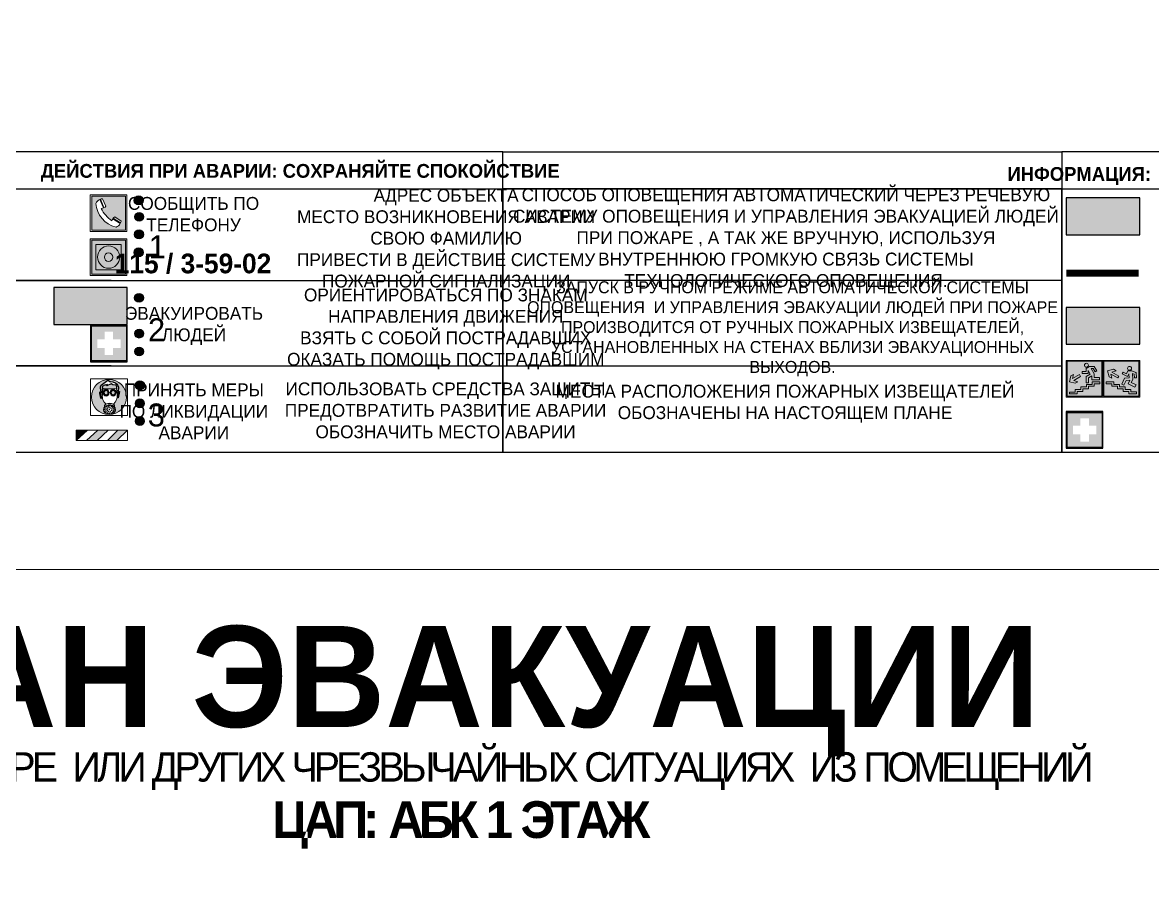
# Model space of a CAD drawing. Header units: millimetres. Extents: x 13114 to 67229, y 22859 to 38520.
# Drawn here: x 31862 to 32108, y 35090 to 35277.1 of the extents above; entities that cross this region are included whole.
import ezdxf

# ---------------------------------------------------------------- set-up
doc = ezdxf.new("R2010")
doc.units = ezdxf.units.MM
doc.layers.add('План_Штампы', color=7, linetype='Continuous')
doc.styles.add('обычный', font='arial.ttf')

# ---------------------------------------------------------------- blocks, each defined once
blk = doc.blocks.new('A$C38D26F80')
h = blk.add_hatch(color=5)
h.dxf.hatch_style = 1
h.paths.add_polyline_path([(-8.77, -4.48, 1), (-0.19, -4.48, 1)])
h.paths.add_polyline_path([(-6.75, -3.58), (-6.75, -3.31), (-6.62, -3.22), (-6.5, -3.22), (-6.42, -3.3), (-6.39, -3.28), (-6.59, -2.23), (-6.59, -2.01), (-6.38, -1.58), (-4.76, -0.4), (-4.13, -0.79, -0.362848), (-2.1, -2.1, -0.201049), (-2.17, -2.48, 0.085434), (-2.26, -3.13), (-1.9, -3.16), (-2.25, -4.7), (-2.4, -4.59), (-2.43, -4.34), (-2.36, -4.34), (-2.14, -3.34), (-2.47, -3.42), (-2.58, -1.95), (-2.77, -1.58), (-3.58, -1.52), (-3.92, -1.26), (-5.05, -1.73), (-4.87, -1.39), (-5.41, -1.6), (-5.41, -1.46), (-6.13, -1.87), (-6.18, -3.5), (-6.56, -3.47), (-6.37, -4.59), (-6.16, -4.43), (-6.16, -4.66), (-6.36, -4.79), (-6.37, -4.8), (-6.51, -4.76)], flags=16)
h.paths.add_polyline_path([(-6.51, -4.76), (-6.36, -4.79), (-6.37, -4.8)], flags=0)
h.paths.add_polyline_path([(-5.92, -2.34, 0.089508), (-2.67, -2.35), (-2.48, -3.88, -0.268602), (-3.4, -6.18, 0.262449), (-5.2, -6.18, -0.268602), (-6.11, -3.88)], flags=16)
edge = h.paths.add_edge_path(flags=16)
edge.add_ellipse((-5.19, -3.41), major_axis=(0, 0.842), ratio=0.848992, start_angle=0, end_angle=360)
edge = h.paths.add_edge_path(flags=0)
edge.add_ellipse((-5.19, -3.39), major_axis=(0, 0.665), ratio=0.853798, start_angle=0, end_angle=360)
edge = h.paths.add_edge_path(flags=0)
edge.add_ellipse((-5.19, -3.4), major_axis=(0, 0.528), ratio=0.864094, start_angle=0, end_angle=360)
edge = h.paths.add_edge_path(flags=16)
edge.add_ellipse((-3.47, -3.4), major_axis=(0, 0.842), ratio=0.848992, start_angle=0, end_angle=360)
h.paths.add_polyline_path([(-3.13, -6.45), (-3.13, -6.84, 0.383174), (-5.57, -6.85), (-5.57, -6.49, -0.369952)], flags=16)
edge = h.paths.add_edge_path(flags=0)
edge.add_ellipse((-3.47, -3.39), major_axis=(0, 0.665), ratio=0.853798, start_angle=0, end_angle=360)
edge = h.paths.add_edge_path(flags=0)
edge.add_ellipse((-3.47, -3.4), major_axis=(0, 0.528), ratio=0.864094, start_angle=0, end_angle=360)
edge = h.paths.add_edge_path(flags=16)
edge.add_ellipse((-4.34, -7.57), major_axis=(-1.48, 0), ratio=0.744955, start_angle=0, end_angle=360)
h.paths.add_polyline_path([(-5.01, -6.85, -1), (-5.15, -6.85, -1)], flags=0)
h.paths.add_polyline_path([(-5.33, -7.14, -1), (-5.47, -7.14, -1)], flags=0)
h.paths.add_polyline_path([(-4.61, -6.71, -1), (-4.74, -6.71, -1)], flags=16)
h.paths.add_polyline_path([(-5.43, -7.51, -1), (-5.57, -7.51, -1)], flags=0)
h.paths.add_polyline_path([(-4.26, -6.67, -1), (-4.4, -6.67, -1)], flags=16)
h.paths.add_polyline_path([(-4.74, -7.14, -1), (-4.88, -7.14, -1)], flags=0)
h.paths.add_polyline_path([(-4.93, -7.43, -1), (-5.07, -7.43, -1)], flags=0)
h.paths.add_polyline_path([(-4.41, -7.07, -1), (-4.54, -7.07, -1)], flags=0)
h.paths.add_polyline_path([(-5.33, -7.87, -1), (-5.46, -7.87, -1)], flags=0)
h.paths.add_polyline_path([(-3.8, -6.71, -1), (-3.94, -6.71, -1)], flags=16)
h.paths.add_polyline_path([(-4.85, -7.78, -1), (-4.98, -7.78, -1)], flags=0)
h.paths.add_polyline_path([(-3.96, -7.14, -1), (-4.1, -7.14, -1)], flags=0)
h.paths.add_polyline_path([(-4.33, -7.53, -1), (-4.47, -7.53, -1)], flags=0)
h.paths.add_polyline_path([(-5.09, -8.12, -1), (-5.23, -8.12, -1)], flags=0)
h.paths.add_polyline_path([(-3.5, -6.94, -1), (-3.64, -6.94, -1)], flags=0)
h.paths.add_polyline_path([(-4.54, -7.97, -1), (-4.68, -7.97, -1)], flags=0)
h.paths.add_polyline_path([(-3.66, -7.39, -1), (-3.8, -7.39, -1)], flags=0)
h.paths.add_polyline_path([(-4.73, -8.35, -1), (-4.86, -8.35, -1)], flags=0)
h.paths.add_polyline_path([(-4.09, -7.96, -1), (-4.23, -7.96, -1)], flags=0)
h.paths.add_polyline_path([(-3.77, -7.74, -1), (-3.91, -7.74, -1)], flags=0)
h.paths.add_polyline_path([(-3.22, -7.27, -1), (-3.35, -7.27, -1)], flags=0)
h.paths.add_polyline_path([(-4.34, -8.4, -1), (-4.47, -8.4, -1)], flags=0)
h.paths.add_polyline_path([(-3.16, -7.61, -1), (-3.3, -7.61, -1)], flags=0)
h.paths.add_polyline_path([(-3.9, -8.35, -1), (-4.04, -8.35, -1)], flags=0)
h.paths.add_polyline_path([(-3.32, -7.91, -1), (-3.46, -7.91, -1)], flags=0)
h.paths.add_polyline_path([(-3.55, -8.23, -1), (-3.69, -8.23, -1)], flags=0)
at = {"color": 5, "lineweight": 5}
for p, q in [((-4.48, 0), (-8.96, 0)), ((-8.96, 0), (-8.96, -4.48)), ((-4.48, 0), (0, 0)), ((0, 0), (0, -4.48)), ((-6.59, -2.01), (-6.38, -1.58)), ((-6.59, -2.23), (-6.59, -2.01)), ((-6.39, -3.28), (-6.59, -2.23)), ((-6.38, -1.58), (-4.76, -0.4)), ((-6.13, -1.87), (-6.18, -3.5)), ((-5.41, -1.46), (-6.13, -1.87)), ((-5.92, -2.34), (-6.11, -3.88)), ((-4.87, -1.39), (-5.41, -1.6)), ((-5.41, -1.6), (-5.41, -1.46)), ((-3.92, -1.26), (-5.05, -1.73)), ((-5.05, -1.73), (-4.87, -1.39)), ((-4.76, -0.4), (-4.13, -0.79)), ((-3.58, -1.52), (-3.92, -1.26)), ((-2.77, -1.58), (-3.58, -1.52)), ((-2.58, -1.95), (-2.77, -1.58)), ((-2.67, -2.34), (-2.48, -3.88)), ((-2.47, -3.42), (-2.58, -1.95)), ((-8.96, -8.96), (-8.96, -4.48)), ((-6.75, -3.31), (-6.62, -3.22)), ((-6.75, -3.58), (-6.75, -3.31)), ((-6.51, -4.76), (-6.75, -3.58)), ((-6.62, -3.22), (-6.5, -3.22)), ((-6.18, -3.5), (-6.56, -3.47)), ((-6.56, -3.47), (-6.37, -4.59)), ((-6.37, -4.8), (-6.51, -4.76)), ((-6.5, -3.22), (-6.42, -3.3)), ((-6.42, -3.3), (-6.39, -3.28)), ((-6.37, -4.59), (-6.16, -4.43)), ((-6.16, -4.66), (-6.37, -4.8)), ((-6.16, -4.43), (-6.16, -4.66)), ((-2.14, -3.34), (-2.47, -3.42)), ((-2.43, -4.34), (-2.4, -4.59)), ((-2.43, -4.34), (-2.36, -4.34)), ((-2.4, -4.59), (-2.25, -4.7)), ((-2.36, -4.34), (-2.14, -3.34)), ((-1.9, -3.16), (-2.26, -3.13)), ((-2.25, -4.7), (-1.9, -3.16)), ((0, -8.96), (0, -4.48)), ((-5.57, -6.49), (-5.57, -6.85)), ((-3.13, -6.45), (-3.13, -6.84)), ((-4.48, -8.96), (-8.96, -8.96)), ((-4.48, -8.96), (0, -8.96))]:
    blk.add_line(p, q, dxfattribs=at)
at = {"color": 5}
for p, q in [((-6.59, -2.01), (-6.38, -1.58)), ((-6.59, -2.23), (-6.59, -2.01)), ((-6.39, -3.28), (-6.59, -2.23)), ((-6.38, -1.58), (-4.76, -0.4)), ((-6.13, -1.87), (-6.18, -3.5)), ((-5.41, -1.46), (-6.13, -1.87)), ((-4.87, -1.39), (-5.41, -1.6)), ((-5.41, -1.6), (-5.41, -1.46)), ((-3.92, -1.26), (-5.05, -1.73)), ((-5.05, -1.73), (-4.87, -1.39)), ((-4.76, -0.4), (-4.13, -0.79)), ((-3.58, -1.52), (-3.92, -1.26)), ((-2.77, -1.58), (-3.58, -1.52)), ((-2.58, -1.95), (-2.77, -1.58)), ((-2.47, -3.42), (-2.58, -1.95)), ((-6.75, -3.31), (-6.62, -3.22)), ((-6.75, -3.58), (-6.75, -3.31)), ((-6.51, -4.76), (-6.75, -3.58)), ((-6.62, -3.22), (-6.5, -3.22)), ((-6.18, -3.5), (-6.56, -3.47)), ((-6.56, -3.47), (-6.37, -4.59)), ((-6.37, -4.8), (-6.51, -4.76)), ((-6.36, -4.79), (-6.51, -4.76)), ((-6.5, -3.22), (-6.42, -3.3)), ((-6.42, -3.3), (-6.39, -3.28)), ((-6.37, -4.59), (-6.16, -4.43)), ((-6.16, -4.66), (-6.37, -4.8)), ((-6.16, -4.66), (-6.36, -4.79)), ((-6.16, -4.43), (-6.16, -4.66)), ((-2.14, -3.34), (-2.47, -3.42)), ((-2.4, -4.59), (-2.43, -4.34)), ((-2.43, -4.34), (-2.36, -4.34)), ((-2.25, -4.7), (-2.4, -4.59)), ((-2.36, -4.34), (-2.14, -3.34)), ((-2.26, -3.13), (-1.9, -3.16)), ((-1.9, -3.16), (-2.25, -4.7))]:
    blk.add_line(p, q, dxfattribs=at)
at = {"color": 5, "lineweight": 5}
for centre, radius in [((-4.48, -4.48), 4.29), ((-5.5, -7.51), 0.0678), ((-5.4, -7.14), 0.0678), ((-5.4, -7.87), 0.0678), ((-5.16, -8.12), 0.0678), ((-5.08, -6.85), 0.0678), ((-5, -7.43), 0.0678), ((-4.91, -7.78), 0.0678), ((-4.81, -7.14), 0.0678), ((-4.67, -6.71), 0.0678), ((-4.61, -7.97), 0.0678), ((-4.47, -7.07), 0.0678), ((-4.4, -7.53), 0.0678), ((-4.33, -6.67), 0.0678), ((-4.16, -7.96), 0.0678), ((-4.03, -7.14), 0.0678), ((-3.87, -6.71), 0.0678), ((-3.84, -7.74), 0.0678), ((-3.73, -7.39), 0.0678), ((-3.62, -8.23), 0.0678), ((-3.57, -6.94), 0.0678), ((-3.39, -7.91), 0.0678), ((-3.28, -7.27), 0.0678), ((-3.23, -7.61), 0.0678), ((-4.79, -8.35), 0.0678), ((-4.4, -8.4), 0.0678), ((-3.97, -8.35), 0.0678)]:
    blk.add_circle(centre, radius, dxfattribs=at)
for centre, radius, start, end in [((-4.28, 6.66), 9.15, 259.6987, 280.1569), ((-0.47, -3.05), 1.79, 161.5846, 182.4584), ((-2.6, -2.2), 0.513, 326.4781, 11.7739), ((-3.66, -4.24), 2.47, 171.573, 231.7124), ((-4.93, -4.24), 2.47, 308.2876, 8.427), ((-4.33, -7.88), 1.87, 50.358, 131.5662), ((-4.34, -8.2), 1.82, 48.4943, 132.3565), ((-4.3, -7.78), 1.83, 60.5889, 119.4111)]:
    blk.add_arc(centre, radius, start, end, dxfattribs=at)
at = {"color": 5}
for centre, radius, start, end in [((-3.89, -2.66), 1.88, 17.387, 97.1599), ((-0.35, -3.07), 1.91, 162.2553, 181.7878), ((-2.6, -2.2), 0.511, 326.3906, 11.8614)]:
    blk.add_arc(centre, radius, start, end, dxfattribs=at)
at = {"color": 5, "lineweight": 5}
for centre, major_axis, ratio in [((-5.19, -3.41), (0, 0.842), 0.848992), ((-5.19, -3.39), (0, 0.665), 0.853798), ((-3.47, -3.4), (0, 0.842), 0.848992), ((-3.47, -3.39), (0, 0.665), 0.853798), ((-5.19, -3.4), (0, 0.528), 0.864094), ((-3.47, -3.4), (0, 0.528), 0.864094), ((-4.34, -7.57), (-1.48, 0), 0.744955)]:
    blk.add_ellipse(centre, major_axis=major_axis, ratio=ratio, dxfattribs=at)
blk = doc.blocks.new('A$C47DD6509')
at = {"lineweight": 5}
for points in [[(-8.69, 0), (-11.19, 0), (-11.19, -2.22)], [(-4.22, 0), (-6.45, 0), (-8.91, -2.22), (-6.61, -2.22)], [(0, 0), (-2.09, 0), (-4.36, -2.22), (-2.29, -2.22)]]:
    blk.add_hatch(color=242, dxfattribs=at).paths.add_polyline_path(points)
at = {"color": 242, "lineweight": 5}
for p, q in [((-11.19, -2.22), (-8.69, 0)), ((-11.19, -2.22), (-11.19, 0)), ((-11.19, 0), (-8.69, 0)), ((-11.19, 0), (0, 0)), ((-8.91, -2.22), (-6.45, 0)), ((-6.61, -2.22), (-4.22, 0)), ((-4.36, -2.22), (-2.09, 0)), ((-2.29, -2.22), (0, 0)), ((0, 0), (0, -2.22)), ((0, -2.22), (-11.19, -2.22))]:
    blk.add_line(p, q, dxfattribs=at)
blk = doc.blocks.new('A$C32E8229D')
at = {"true_color": 0xffffff}
blk.add_hatch(color=7, dxfattribs=at).paths.add_polyline_path([(0, 0), (0, -8), (16, -8), (16, 0)])
h = blk.add_hatch(color=126)
h.paths.add_polyline_path([(0.2, -0.2), (15.8, -0.2), (15.8, -7.8), (0.2, -7.8)])
h.paths.add_polyline_path([(13.49, -2.05), (12.08, -2.05), (11.37, -2.63, 0.162397), (11.29, -2.84), (11.29, -3.63), (10.35, -3.63), (10.35, -4.05), (11.68, -4.05), (11.68, -3.48), (12.26, -4.28), (11.29, -5.1), (11.29, -6.78), (11.85, -6.78), (11.85, -5.44), (12.8, -4.64), (12.8, -5.94), (14.46, -5.94), (14.46, -5.39), (13.45, -5.39), (13.45, -3.97), (12.46, -2.59), (13.15, -2.59), (13.69, -3.34), (14.18, -3)], flags=16)
h.paths.add_polyline_path([(10.74, -1.82, 1), (11.8, -1.82, 1)], flags=16)
h.paths.add_polyline_path([(9.39, -3.59), (5.99, -3.59), (6.56, -3.03), (5.91, -3.03), (5.1, -3.83), (5.91, -4.64), (6.56, -4.64), (5.99, -4.09), (9.39, -4.09)], flags=16)
h.paths.add_polyline_path([(4.29, -1.08), (1.72, -1.08), (1.72, -6.6), (4.29, -6.6)], flags=16)
at = {"color": 126}
blk.add_lwpolyline([(16, -8), (0, -8), (0, 0), (16, 0)], close=True, dxfattribs=at)
blk = doc.blocks.new('A$C18900ED3')
h = blk.add_hatch(color=126)
h.paths.add_polyline_path([(-0.18, -0.18), (-7.02, -0.18), (-7.02, -7.02), (-0.18, -7.02)])
h.paths.add_polyline_path([(-5.89, -4.46), (-5.89, -2.77), (-4.46, -2.77), (-4.46, -1.31), (-2.77, -1.31), (-2.77, -2.77), (-1.33, -2.77), (-1.33, -4.46), (-2.77, -4.46), (-2.77, -5.89), (-4.46, -5.89), (-4.46, -4.46)], flags=16)
at = {"color": 126}
for p, q in [((-7.2, 0), (-7.2, -7.2)), ((0, 0), (-7.2, 0)), ((0, -7.2), (0, 0)), ((-7.02, -7.02), (-7.02, -0.18)), ((-7.02, -0.18), (-0.18, -0.18)), ((-0.18, -0.18), (-0.18, -7.02)), ((-7.2, -7.2), (0, -7.2)), ((-0.18, -7.02), (-7.02, -7.02))]:
    blk.add_line(p, q, dxfattribs=at)
blk = doc.blocks.new('A$C456E1F9C')
at = {"lineweight": 5}
h = blk.add_hatch(color=242, dxfattribs=at)
h.paths.add_polyline_path([(0.51, -1.47), (0.51, -13.26), (12.29, -13.26), (12.29, -1.47)])
h.paths.add_polyline_path([(5.42, -4.95, -0.254479), (4.78, -5.4), (3.52, -2.53, -0.209735), (4.23, -2.4)], flags=16)
h.paths.add_polyline_path([(8.53, -8.6), (10.87, -10.17), (10.54, -10.76), (8.03, -9.13, -0.192251)], flags=16)
h.paths.add_polyline_path([(4.61, -5.49, 0.005518), (3.87, -5.72, 0.128647), (7.49, -10.01, 0.00809), (7.83, -9.33), (10.47, -10.97, -0.16736), (8.99, -12.25, -0.327862), (1.95, -3.95, -0.166952), (3.36, -2.62)], flags=16)
at = {"color": 242, "lineweight": 5}
for p, q in [((0, -13.77), (0, -0.97)), ((12.8, -0.97), (0, -0.97)), ((4.61, -5.49), (3.36, -2.62)), ((3.52, -2.53), (4.78, -5.4)), ((4.23, -2.4), (5.42, -4.95)), ((12.8, -13.77), (12.8, -0.97)), ((7.83, -9.33), (10.47, -10.97)), ((8.03, -9.13), (10.54, -10.76)), ((10.81, -10.12), (8.53, -8.6)), ((10.54, -10.76), (10.8, -10.3)), ((10.8, -10.3), (10.81, -10.12)), ((0, -13.77), (12.8, -13.77))]:
    blk.add_line(p, q, dxfattribs=at)
blk.add_lwpolyline([(0.51, -1.47), (12.29, -1.47), (12.29, -13.26), (0.51, -13.26)], close=True, dxfattribs=at)
for centre, radius, start, end in [((4.59, -5.34), 2.99, 114.2845, 152.1974), ((4.02, -3.27), 0.891, 76.3284, 123.7092), ((11.12, -3.31), 9.19, 183.9915, 256.6009), ((14.98, -39.1), 35.17, 107.1487, 108.4135), ((13.86, -0.94), 11.08, 205.5536, 234.8762), ((4.68, -4.59), 0.824, 276.9621, 334.0723), ((-13.31, 0.8), 23.44, 332.5487, 334.4027), ((8.94, -9.5), 0.989, 114.4092, 157.9388), ((7.87, -9.46), 3, 291.9291, 329.9329)]:
    blk.add_arc(centre, radius, start, end, dxfattribs=at)
blk = doc.blocks.new('A$C54414219')
at = {"true_color": 0xffffff}
h = blk.add_hatch(color=7, dxfattribs=at)
h.paths.add_polyline_path([(2.39, -9.45), (2.39, -18.3), (11.23, -18.3), (11.23, -9.45)], flags=0)
h.paths.add_polyline_path([(10.71, -13.87, -1), (2.92, -13.87, -1)], flags=0)
h.paths.add_polyline_path([(8.3, -13.87, -1), (5.33, -13.87, -1)], flags=0)
h.paths.add_polyline_path([(0.41, -7.47), (0.41, -20.27), (13.21, -20.27), (13.21, -7.47)])
h.paths.add_polyline_path([(0.92, -19.77), (12.71, -19.77), (12.71, -7.98), (0.92, -7.98)], flags=16)
h.paths.add_polyline_path([(11.23, -9.45), (11.23, -18.3), (2.39, -18.3), (2.39, -9.45)], flags=0)
at = {"lineweight": 5}
h = blk.add_hatch(color=242, dxfattribs=at)
h.paths.add_polyline_path([(12.71, -7.98), (0.92, -7.98), (0.92, -19.77), (12.71, -19.77)])
h.paths.add_polyline_path([(11.23, -18.3), (2.39, -18.3), (2.39, -9.45), (11.23, -9.45)], flags=16)
h.paths.add_polyline_path([(10.71, -13.87, -1), (2.92, -13.87, -1)], flags=0)
h.paths.add_polyline_path([(8.3, -13.87, -1), (5.33, -13.87, -1)], flags=0)
at = {"true_color": 0xffffff}
h = blk.add_hatch(color=7, dxfattribs=at)
h.paths.add_polyline_path([(2.39, -9.45), (2.39, -18.3), (11.23, -18.3), (11.23, -9.45)])
h.paths.add_polyline_path([(10.71, -13.87, -1), (2.92, -13.87, -1)], flags=16)
h.paths.add_polyline_path([(8.3, -13.87, -1), (5.33, -13.87, -1)], flags=0)
at = {"lineweight": 5}
h = blk.add_hatch(color=242, dxfattribs=at)
h.paths.add_polyline_path([(2.92, -13.87, 1), (10.71, -13.87, 1)])
h.paths.add_polyline_path([(8.3, -13.87, -1), (5.33, -13.87, -1)], flags=16)
at = {"color": 242, "lineweight": 5}
for p, q in [((0.41, -20.27), (0.41, -7.47)), ((0.41, -7.47), (13.21, -7.47)), ((0.41, -7.47), (13.21, -7.47)), ((13.21, -20.27), (13.21, -7.47)), ((0.41, -20.27), (13.21, -20.27))]:
    blk.add_line(p, q, dxfattribs=at)
for points in [[(0.92, -7.98), (12.71, -7.98), (12.71, -19.77), (0.92, -19.77)], [(2.39, -9.45), (11.23, -9.45), (11.23, -18.3), (2.39, -18.3)]]:
    blk.add_lwpolyline(points, close=True, dxfattribs=at)
for radius in [3.89, 1.49]:
    blk.add_circle((6.81, -13.87), radius, dxfattribs=at)
blk = doc.blocks.new('A$C7B4425F7')
at = {"true_color": 0xffffff}
blk.add_hatch(color=7, dxfattribs=at).paths.add_polyline_path([(0, 0), (-16, 0), (-16, -8), (0, -8)])
h = blk.add_hatch(color=126)
h.paths.add_polyline_path([(-0.2, -0.2), (-15.8, -0.2), (-15.8, -7.8), (-0.2, -7.8)])
h.paths.add_polyline_path([(-11.76, -2.03), (-11.76, -3.66), (-11.17, -3.66, -0.568275), (-11.17, -6.18), (-12.58, -6.18), (-12.58, -2.03)], flags=16)
h.paths.add_polyline_path([(-13.33, -4.12, -0.495768), (-13.59, -6.18), (-15.03, -6.18), (-15.03, -2.03), (-13.59, -2.03, -0.487973)], flags=16)
h.paths.add_polyline_path([(-10.25, -2.03), (-9.48, -2.03), (-9.48, -6.18), (-10.25, -6.18)], flags=16)
h.paths.add_polyline_path([(-13.84, -3.69), (-14.24, -3.69), (-14.24, -3.03), (-13.9, -3.03, -0.692621)], flags=0)
h.paths.add_polyline_path([(-9.15, -2.03), (-8.4, -2.03), (-8.04, -3.07), (-7.68, -2.03), (-6.93, -2.03), (-7.64, -4.1), (-6.93, -6.18), (-7.68, -6.18), (-8.04, -5.14), (-8.4, -6.18), (-9.15, -6.18), (-8.44, -4.1)], flags=16)
h.paths.add_polyline_path([(-11.76, -4.46), (-11.42, -4.46, -0.692621), (-11.36, -5.12), (-11.76, -5.12)], flags=0)
h.paths.add_polyline_path([(-13.9, -5.2), (-14.24, -5.2), (-14.24, -4.55), (-13.84, -4.55, -0.708038)], flags=0)
edge = h.paths.add_edge_path(flags=16)
edge.add_ellipse((-5.51, -4.08), major_axis=(0, 2.05), ratio=0.586184, start_angle=0, end_angle=360)
edge = h.paths.add_edge_path(flags=0)
edge.add_ellipse((-5.51, -4.08), major_axis=(0, 1.14), ratio=0.454828, start_angle=0, end_angle=360)
h.paths.add_polyline_path([(-4.13, -4.96, 0.377264), (-3.48, -4.52, 0.0555), (-3.16, -2.03), (-1.66, -2.03), (-1.66, -4.96), (-0.96, -4.96), (-0.96, -7.01), (-1.75, -7.01), (-1.75, -6.18), (-3.3, -6.18), (-3.3, -7.02), (-4.13, -7.02)], flags=16)
h.paths.add_polyline_path([(-2.73, -2.91), (-2.28, -2.91), (-2.28, -4.96), (-3.05, -4.96, 0.079136)], flags=0)
at = {"color": 126}
blk.add_lwpolyline([(-16, -8), (0, -8), (0, 0), (-16, 0)], close=True, dxfattribs=at)
blk = doc.blocks.new('вниз 3')
at = {"lineweight": 0, "true_color": 0xffffff}
h = blk.add_hatch(color=7, dxfattribs=at)
h.dxf.hatch_style = 1
h.paths.add_polyline_path([(40997.5, -4475.69), (40997.25, -4475.28), (40995.76, -4476.15), (40995.97, -4475.23), (40995.39, -4475.56), (40995.05, -4476.83), (40996.33, -4477.17), (40996.91, -4476.83), (40996, -4476.55)], flags=0)
h.paths.add_polyline_path([(40999.81, -4473.95), (41000.22, -4473.95), (41000.64, -4474.67), (41001.03, -4474.43), (41000.46, -4473.49), (41000.42, -4473.49), (40999.43, -4473.49), (40998.68, -4473.92), (40998.68, -4474.57), (40997.88, -4474.57), (40997.88, -4475), (40999.14, -4475), (40999.14, -4474.43), (40999.14, -4474.38), (40999.59, -4475.15), (40998.72, -4475.67), (40998.72, -4477.06), (40999.24, -4477.06), (40999.24, -4475.96), (40999.95, -4475.56), (40999.95, -4476.43), (41001.61, -4476.43), (41001.61, -4475.88), (41000.47, -4475.88), (41000.47, -4475.12)], flags=0)
h.paths.add_polyline_path([(40999.2, -4473.24, 1), (40998.35, -4473.24, 1)], flags=0)
h.paths.add_polyline_path([(41000.46, -4477.26), (41001.69, -4477.26), (41001.69, -4476.84), (41000.03, -4476.84), (41000.03, -4477.39), (40998.78, -4477.39), (40998.78, -4477.95), (40997.53, -4477.95), (40997.53, -4478.5), (40996.29, -4478.5), (40996.29, -4479.06), (40995.05, -4479.06), (40995.05, -4479.48), (40995.29, -4479.48), (40996.72, -4479.48), (40996.72, -4478.92), (40997.97, -4478.92), (40997.97, -4478.36), (40999.2, -4478.36), (40999.2, -4477.81), (41000.46, -4477.81)], flags=0)
h.paths.add_polyline_path([(41002.37, -4472.17), (40994.37, -4472.17), (40994.37, -4480.17), (41002.37, -4480.17)])
h.paths.add_polyline_path([(41002.16, -4479.96), (40994.57, -4479.96), (40994.57, -4472.37), (41002.16, -4472.37)], flags=16)
h.paths.add_polyline_path([(41001.61, -4475.88), (41001.61, -4476.43), (40999.95, -4476.43), (40999.95, -4475.56), (40999.24, -4475.96), (40999.24, -4477.06), (40998.72, -4477.06), (40998.72, -4475.67), (40999.59, -4475.15), (40999.14, -4474.38), (40999.14, -4474.43), (40999.14, -4475), (40997.88, -4475), (40997.88, -4474.57), (40998.68, -4474.57), (40998.68, -4473.92), (40999.43, -4473.49), (41000.42, -4473.49), (41000.46, -4473.49), (41001.03, -4474.43), (41000.64, -4474.67), (41000.22, -4473.95), (40999.81, -4473.95), (41000.47, -4475.12), (41000.47, -4475.88)], flags=0)
h.paths.add_polyline_path([(41001.69, -4476.84), (41001.69, -4477.26), (41000.46, -4477.26), (41000.46, -4477.81), (40999.2, -4477.81), (40999.2, -4478.36), (40997.97, -4478.36), (40997.97, -4478.92), (40996.72, -4478.92), (40996.72, -4479.48), (40995.05, -4479.48), (40995.05, -4479.06), (40996.29, -4479.06), (40996.29, -4478.5), (40997.53, -4478.5), (40997.53, -4477.95), (40998.78, -4477.95), (40998.78, -4477.39), (41000.03, -4477.39), (41000.03, -4476.84)], flags=0)
h.paths.add_polyline_path([(40998.35, -4473.24, -1), (40999.2, -4473.24, -1)], flags=0)
h.paths.add_polyline_path([(40997.5, -4475.69), (40996, -4476.55), (40996.91, -4476.83), (40996.33, -4477.17), (40995.05, -4476.83), (40995.39, -4475.56), (40995.97, -4475.23), (40995.76, -4476.15), (40997.25, -4475.28)], flags=0)
at = {"lineweight": 0}
h = blk.add_hatch(color=126, dxfattribs=at)
h.dxf.hatch_style = 1
h.paths.add_polyline_path([(41002.16, -4472.37), (40994.57, -4472.37), (40994.57, -4479.96), (41002.16, -4479.96)])
h.paths.add_polyline_path([(40995.97, -4475.23), (40995.76, -4476.15), (40997.25, -4475.28), (40997.5, -4475.69), (40996, -4476.55), (40996.91, -4476.83), (40996.33, -4477.17), (40995.05, -4476.83), (40995.39, -4475.56)], flags=16)
h.paths.add_polyline_path([(40997.88, -4474.57), (40998.68, -4474.57), (40998.68, -4473.92), (40999.43, -4473.49), (41000.42, -4473.49), (41000.46, -4473.49), (41001.03, -4474.43), (41000.64, -4474.67), (41000.22, -4473.95), (40999.81, -4473.95), (41000.47, -4475.12), (41000.47, -4475.88), (41001.61, -4475.88), (41001.61, -4476.43), (40999.95, -4476.43), (40999.95, -4475.56), (40999.24, -4475.96), (40999.24, -4477.06), (40998.72, -4477.06), (40998.72, -4475.67), (40999.59, -4475.15), (40999.14, -4474.38), (40999.14, -4474.43), (40999.14, -4475), (40997.88, -4475)], flags=16)
h.paths.add_polyline_path([(40998.35, -4473.24, -1), (40999.2, -4473.24, -1)], flags=16)
h.paths.add_polyline_path([(40997.53, -4477.95), (40998.78, -4477.95), (40998.78, -4477.39), (41000.03, -4477.39), (41000.03, -4476.84), (41001.69, -4476.84), (41001.69, -4477.26), (41000.46, -4477.26), (41000.46, -4477.81), (40999.2, -4477.81), (40999.2, -4478.36), (40997.97, -4478.36), (40997.97, -4478.92), (40996.72, -4478.92), (40996.72, -4479.48), (40995.05, -4479.48), (40995.05, -4479.06), (40996.29, -4479.06), (40996.29, -4478.5), (40997.53, -4478.5)], flags=16)
at = {"lineweight": 0, "true_color": 0xffffff}
h = blk.add_hatch(color=7, dxfattribs=at)
h.dxf.hatch_style = 1
h.paths.add_polyline_path([(40999.2, -4473.24, 1), (40998.35, -4473.24, 1)])
h.paths.add_polyline_path([(40999.81, -4473.95), (41000.22, -4473.95), (41000.64, -4474.67), (41001.03, -4474.43), (41000.46, -4473.49), (41000.42, -4473.49), (40999.43, -4473.49), (40998.68, -4473.92), (40998.68, -4474.57), (40997.88, -4474.57), (40997.88, -4475), (40999.14, -4475), (40999.14, -4474.43), (40999.14, -4474.38), (40999.59, -4475.15), (40998.72, -4475.67), (40998.72, -4477.06), (40999.24, -4477.06), (40999.24, -4475.96), (40999.95, -4475.56), (40999.95, -4476.43), (41001.61, -4476.43), (41001.61, -4475.88), (41000.47, -4475.88), (41000.47, -4475.12)])
h.paths.add_polyline_path([(40999.2, -4477.81), (41000.46, -4477.81), (41000.46, -4477.26), (41001.69, -4477.26), (41001.69, -4476.84), (41000.03, -4476.84), (41000.03, -4477.39), (40998.78, -4477.39), (40998.78, -4477.95), (40997.53, -4477.95), (40997.53, -4478.5), (40996.29, -4478.5), (40996.29, -4479.06), (40995.05, -4479.06), (40995.05, -4479.48), (40995.29, -4479.48), (40996.72, -4479.48), (40996.72, -4478.92), (40997.97, -4478.92), (40997.97, -4478.36), (40999.2, -4478.36)])
h.paths.add_polyline_path([(40997.5, -4475.69), (40997.25, -4475.28), (40995.76, -4476.15), (40995.97, -4475.23), (40995.39, -4475.56), (40995.05, -4476.83), (40996.33, -4477.17), (40996.91, -4476.83), (40996, -4476.55)])
at = {"color": 126, "lineweight": 0}
for points in [[(40994.37, -4472.17), (41002.37, -4472.17), (41002.37, -4480.17), (40994.37, -4480.17)], [(40994.57, -4472.37), (41002.16, -4472.37), (41002.16, -4479.96), (40994.57, -4479.96)]]:
    blk.add_lwpolyline(points, close=True, dxfattribs=at)
for points in [[(40995.05, -4476.83), (40995.39, -4475.56), (40995.97, -4475.23), (40995.76, -4476.15), (40997.25, -4475.28), (40997.5, -4475.69), (40996, -4476.55), (40996.91, -4476.83), (40996.33, -4477.17), (40995.05, -4476.83)], [(40999.14, -4474.43), (40999.14, -4475), (40997.88, -4475), (40997.88, -4474.57), (40998.68, -4474.57), (40998.68, -4473.92), (40999.43, -4473.49), (41000.42, -4473.49), (41000.46, -4473.49), (41001.03, -4474.43), (41000.64, -4474.67), (41000.22, -4473.95), (40999.81, -4473.95), (41000.47, -4475.12), (41000.47, -4475.88), (41001.61, -4475.88), (41001.61, -4476.43), (40999.95, -4476.43), (40999.95, -4475.56), (40999.24, -4475.96), (40999.24, -4477.06), (40998.72, -4477.06), (40998.72, -4475.67), (40999.59, -4475.15), (40999.14, -4474.38), (40999.14, -4474.43)], [(40995.29, -4479.48), (40995.05, -4479.48), (40995.05, -4479.06), (40996.29, -4479.06), (40996.29, -4478.5), (40997.53, -4478.5), (40997.53, -4477.95), (40998.78, -4477.95), (40998.78, -4477.39), (41000.03, -4477.39), (41000.03, -4476.84), (41001.69, -4476.84), (41001.69, -4477.26), (41000.46, -4477.26), (41000.46, -4477.81), (40999.2, -4477.81), (40999.2, -4478.36), (40997.97, -4478.36), (40997.97, -4478.92), (40996.72, -4478.92), (40996.72, -4479.48), (40995.05, -4479.48)]]:
    blk.add_lwpolyline(points, dxfattribs=at)
blk.add_circle((40998.77, -4473.24), 0.426, dxfattribs=at)
blk = doc.blocks.new('вверх')
at = {"lineweight": 0, "true_color": 0xffffff}
h = blk.add_hatch(color=7, dxfattribs=at)
h.dxf.hatch_style = 1
h.paths.add_polyline_path([(40999.03, -4475.37), (41000.53, -4474.51), (40999.62, -4474.22), (41000.2, -4473.88), (41001.48, -4474.22), (41001.13, -4475.49), (41000.55, -4475.82), (41000.76, -4474.91), (40999.27, -4475.77)], flags=0)
h.paths.add_polyline_path([(40998.09, -4474.5), (40998.28, -4474.89), (40997.14, -4475.43), (40996.89, -4474.92), (40996.87, -4474.87), (40996.8, -4475.75), (40997.81, -4475.85), (40998.41, -4477.11), (40997.94, -4477.33), (40997.47, -4476.34), (40996.66, -4476.28), (40997.03, -4477.06), (40995.52, -4477.78), (40995.29, -4477.28), (40996.32, -4476.79), (40996, -4476.11), (40996.09, -4474.77), (40995.72, -4474.94), (40995.64, -4475.77), (40995.2, -4475.72), (40995.3, -4474.63), (40995.33, -4474.61), (40996.23, -4474.19), (40997.09, -4474.25), (40997.37, -4474.84)], flags=0)
h.paths.add_polyline_path([(40997.14, -4473.68, -1), (40996.29, -4473.68, -1)], flags=0)
h.paths.add_polyline_path([(41000.58, -4477.58), (41000.58, -4477.03), (41001.81, -4477.03), (41001.81, -4476.6), (41000.15, -4476.6), (41000.15, -4477.16), (40998.9, -4477.16), (40998.9, -4477.72), (40997.65, -4477.72), (40997.65, -4478.27), (40996.41, -4478.27), (40996.41, -4478.82), (40995.17, -4478.82), (40995.17, -4479.25), (40995.41, -4479.25), (40996.84, -4479.25), (40996.84, -4478.69), (40998.09, -4478.69), (40998.09, -4478.13), (40999.32, -4478.13), (40999.32, -4477.58)], flags=0)
h.paths.add_polyline_path([(41002.49, -4471.94), (40994.49, -4471.94), (40994.49, -4479.94), (41002.49, -4479.94)])
h.paths.add_polyline_path([(41002.28, -4479.72), (40994.69, -4479.72), (40994.69, -4472.14), (41002.28, -4472.14)], flags=16)
h.paths.add_polyline_path([(41001.81, -4476.6), (41001.81, -4477.03), (41000.58, -4477.03), (41000.58, -4477.58), (40999.32, -4477.58), (40999.32, -4478.13), (40998.09, -4478.13), (40998.09, -4478.69), (40996.84, -4478.69), (40996.84, -4479.25), (40995.17, -4479.25), (40995.17, -4478.82), (40996.41, -4478.82), (40996.41, -4478.27), (40997.65, -4478.27), (40997.65, -4477.72), (40998.9, -4477.72), (40998.9, -4477.16), (41000.15, -4477.16), (41000.15, -4476.6)], flags=0)
at = {"lineweight": 0}
h = blk.add_hatch(color=126, dxfattribs=at)
h.dxf.hatch_style = 1
h.paths.add_polyline_path([(40994.69, -4479.72), (41002.28, -4479.72), (41002.28, -4472.14), (40994.69, -4472.14)])
h.paths.add_polyline_path([(40999.03, -4475.37), (41000.53, -4474.51), (40999.62, -4474.22), (41000.2, -4473.88), (41001.48, -4474.22), (41001.13, -4475.49), (41000.55, -4475.82), (41000.76, -4474.91), (40999.27, -4475.77)], flags=16)
h.paths.add_polyline_path([(40997.09, -4474.25), (40997.37, -4474.84), (40998.09, -4474.5), (40998.28, -4474.89), (40997.14, -4475.43), (40996.89, -4474.92), (40996.87, -4474.87), (40996.8, -4475.75), (40997.81, -4475.85), (40998.41, -4477.11), (40997.94, -4477.33), (40997.47, -4476.34), (40996.66, -4476.28), (40997.03, -4477.06), (40995.52, -4477.78), (40995.29, -4477.28), (40996.32, -4476.79), (40996, -4476.11), (40996.09, -4474.77), (40995.72, -4474.94), (40995.64, -4475.77), (40995.2, -4475.72), (40995.3, -4474.63), (40995.33, -4474.61), (40996.23, -4474.19)], flags=16)
h.paths.add_polyline_path([(40996.29, -4473.68, -1), (40997.14, -4473.68, -1)], flags=16)
h.paths.add_polyline_path([(40997.65, -4477.72), (40998.9, -4477.72), (40998.9, -4477.16), (41000.15, -4477.16), (41000.15, -4476.6), (41001.81, -4476.6), (41001.81, -4477.03), (41000.58, -4477.03), (41000.58, -4477.58), (40999.32, -4477.58), (40999.32, -4478.13), (40998.09, -4478.13), (40998.09, -4478.69), (40996.84, -4478.69), (40996.84, -4479.25), (40995.17, -4479.25), (40995.17, -4478.82), (40996.41, -4478.82), (40996.41, -4478.27), (40997.65, -4478.27)], flags=16)
at = {"lineweight": 0, "true_color": 0xffffff}
h = blk.add_hatch(color=7, dxfattribs=at)
h.dxf.hatch_style = 1
h.paths.add_polyline_path([(40997.14, -4473.68, 1), (40996.29, -4473.68, 1)])
h.paths.add_polyline_path([(40998.28, -4474.89), (40998.09, -4474.5), (40997.37, -4474.84), (40997.09, -4474.25), (40996.23, -4474.19), (40995.33, -4474.61), (40995.3, -4474.63), (40995.2, -4475.72), (40995.64, -4475.77), (40995.72, -4474.94), (40996.09, -4474.77), (40996, -4476.11), (40996.32, -4476.79), (40995.29, -4477.28), (40995.52, -4477.78), (40997.03, -4477.06), (40996.66, -4476.28), (40997.47, -4476.34), (40997.94, -4477.33), (40998.41, -4477.11), (40997.81, -4475.85), (40996.8, -4475.75), (40996.87, -4474.87), (40996.89, -4474.92), (40997.14, -4475.43)])
h.paths.add_polyline_path([(40998.09, -4478.13), (40999.32, -4478.13), (40999.32, -4477.58), (41000.58, -4477.58), (41000.58, -4477.03), (41001.81, -4477.03), (41001.81, -4476.6), (41000.15, -4476.6), (41000.15, -4477.16), (40998.9, -4477.16), (40998.9, -4477.72), (40997.65, -4477.72), (40997.65, -4478.27), (40996.41, -4478.27), (40996.41, -4478.82), (40995.17, -4478.82), (40995.17, -4479.25), (40995.41, -4479.25), (40996.84, -4479.25), (40996.84, -4478.69), (40998.09, -4478.69)])
h.paths.add_polyline_path([(40999.03, -4475.37), (40999.27, -4475.77), (41000.76, -4474.91), (41000.55, -4475.82), (41001.13, -4475.49), (41001.48, -4474.22), (41000.2, -4473.88), (40999.62, -4474.22), (41000.53, -4474.51)])
at = {"color": 126, "lineweight": 0}
for points in [[(40994.49, -4471.94), (41002.49, -4471.94), (41002.49, -4479.94), (40994.49, -4479.94)], [(40994.69, -4472.14), (41002.28, -4472.14), (41002.28, -4479.72), (40994.69, -4479.72)]]:
    blk.add_lwpolyline(points, close=True, dxfattribs=at)
for points in [[(40996.89, -4474.92), (40997.14, -4475.43), (40998.28, -4474.89), (40998.09, -4474.5), (40997.37, -4474.84), (40997.09, -4474.25), (40996.23, -4474.19), (40995.33, -4474.61), (40995.3, -4474.63), (40995.2, -4475.72), (40995.64, -4475.77), (40995.72, -4474.94), (40996.09, -4474.77), (40996, -4476.11), (40996.32, -4476.79), (40995.29, -4477.28), (40995.52, -4477.78), (40997.03, -4477.06), (40996.66, -4476.28), (40997.47, -4476.34), (40997.94, -4477.33), (40998.41, -4477.11), (40997.81, -4475.85), (40996.8, -4475.75), (40996.87, -4474.87), (40996.89, -4474.92)], [(41001.48, -4474.22), (41001.13, -4475.49), (41000.55, -4475.82), (41000.76, -4474.91), (40999.27, -4475.77), (40999.03, -4475.37), (41000.53, -4474.51), (40999.62, -4474.22), (41000.2, -4473.88), (41001.48, -4474.22)], [(40995.41, -4479.25), (40995.17, -4479.25), (40995.17, -4478.82), (40996.41, -4478.82), (40996.41, -4478.27), (40997.65, -4478.27), (40997.65, -4477.72), (40998.9, -4477.72), (40998.9, -4477.16), (41000.15, -4477.16), (41000.15, -4476.6), (41001.81, -4476.6), (41001.81, -4477.03), (41000.58, -4477.03), (41000.58, -4477.58), (40999.32, -4477.58), (40999.32, -4478.13), (40998.09, -4478.13), (40998.09, -4478.69), (40996.84, -4478.69), (40996.84, -4479.25), (40995.17, -4479.25)]]:
    blk.add_lwpolyline(points, dxfattribs=at)
blk.add_circle((40996.71, -4473.68), 0.426, dxfattribs=at)

msp = doc.modelspace()

# ---------------------------------------------------------------- hatches: boundary and pattern name
at = {"lineweight": 0}
h = msp.add_hatch(color=256, dxfattribs=at)
h.dxf.hatch_style = 1
h.paths.add_polyline_path([(31886.29, 35238.44, 1), (31888.22, 35238.44, 1)])
h = msp.add_hatch(color=256, dxfattribs=at)
h.dxf.hatch_style = 1
h.paths.add_polyline_path([(31886.4, 35234.86, 1), (31888.33, 35234.86, 1)])
h = msp.add_hatch(color=256, dxfattribs=at)
h.dxf.hatch_style = 1
h.paths.add_polyline_path([(31886.36, 35231.04, 1), (31888.29, 35231.04, 1)])
h = msp.add_hatch(color=256, dxfattribs=at)
h.dxf.hatch_style = 1
h.paths.add_polyline_path([(31886.28, 35227.12, 1), (31888.21, 35227.12, 1)])
h = msp.add_hatch(color=256, dxfattribs=at)
h.dxf.hatch_style = 1
h.paths.add_polyline_path([(31886.36, 35217.23, 1), (31888.29, 35217.23, 1)])
h = msp.add_hatch(color=256, dxfattribs=at)
h.dxf.hatch_style = 1
h.paths.add_polyline_path([(31886.4, 35209.45, 1), (31888.33, 35209.45, 1)])
h = msp.add_hatch(color=256, dxfattribs=at)
h.dxf.hatch_style = 1
h.paths.add_polyline_path([(31886.39, 35205.55, 1), (31888.33, 35205.55, 1)])
h = msp.add_hatch(color=256, dxfattribs=at)
h.dxf.hatch_style = 1
h.paths.add_polyline_path([(31886.55, 35198.19, 1), (31888.48, 35198.19, 1)])
h = msp.add_hatch(color=256, dxfattribs=at)
h.dxf.hatch_style = 1
h.paths.add_polyline_path([(31886.55, 35194.25, 1), (31888.48, 35194.25, 1)])
h = msp.add_hatch(color=256, dxfattribs=at)
h.dxf.hatch_style = 1
h.paths.add_polyline_path([(31886.55, 35190.41, 1), (31888.48, 35190.41, 1)])

# ---------------------------------------------------------------- linework, layer by layer
at = {"color": 5, "lineweight": 0}
for points in [[(31653.68, 35158.08), (32253.68, 35158.08), (32253.68, 35553.08), (31653.68, 35553.08)], [(31653.68, 34763.08), (32253.68, 34763.08), (32253.68, 35158.08), (31653.68, 35158.08)]]:
    msp.add_lwpolyline(points, close=True, dxfattribs=at)
for points in [[(31822.81, 35240.97), (31966.58, 35240.97), (31966.58, 35249.03), (31822.81, 35249.03)], [(31966.58, 35249.03), (32088.3, 35249.03), (32088.3, 35183.58), (31966.58, 35183.58)], [(31966.58, 35249.03), (32088.3, 35249.03), (32088.3, 35240.97), (31966.58, 35240.97)], [(32088.3, 35240.97), (32232.07, 35240.97), (32232.07, 35249.03), (32088.3, 35249.03)], [(31822.81, 35240.97), (31966.58, 35240.97), (31966.58, 35183.58), (31822.81, 35183.58)], [(31966.58, 35240.97), (32088.3, 35240.97), (32088.3, 35220.98), (31966.58, 35220.98)], [(32088.3, 35240.97), (32232.07, 35240.97), (32232.07, 35183.58), (32088.3, 35183.58)], [(32088.3, 35220.98), (31966.58, 35220.98), (31966.58, 35202.4), (32088.3, 35202.4)]]:
    msp.add_lwpolyline(points, close=True)
at = {"color": 126, "lineweight": 80, "true_color": 0x008754, "const_width": 1.5}
msp.add_lwpolyline([(32105.05, 35222.6), (32089.26, 35222.6)], dxfattribs=at)
for points in [[(31881.23, 35220.98), (31822.81, 35220.98), (31966.58, 35220.98)], [(31881.23, 35202.4), (31822.81, 35202.4), (31966.58, 35202.4)]]:
    msp.add_lwpolyline(points)
for centre in [(31887.26, 35238.44), (31887.36, 35234.86), (31887.32, 35231.04), (31887.24, 35227.12), (31887.33, 35217.23), (31887.37, 35209.45), (31887.36, 35205.55), (31887.52, 35198.19), (31887.51, 35194.25), (31887.51, 35190.41)]:
    msp.add_circle(centre, 0.966)

# ---------------------------------------------------------------- block references
for name, p, xscale, yscale, zscale in [('A$C456E1F9C', (31876.7, 35240.26), 0.625, 0.625, 0.625), ('A$C54414219', (31876.45, 35234.77), 0.625, 0.625, 0.625), ('A$C18900ED3', (31884.77, 35211.3), 1.111111111007631, 1.111111111007631, 1.111111111007631), ('A$C38D26F80', (31884.79, 35199.63), 0.8928571427240968, 0.8928571427240968, 0.8928571427240968), ('A$C18900ED3', (32097.26, 35192.48), 1.111111111007631, 1.111111111007631, 1.111111111007631)]:
    msp.add_blockref(name, p, dxfattribs=dict(xscale=xscale, yscale=yscale, zscale=zscale))
at = {"xscale": -1}
for name, p in [('A$C32E8229D', (31884.77, 35219.45)), ('вверх', (73099.75, 39675.56))]:
    msp.add_blockref(name, p, dxfattribs=at)
at = {"color": 126, "true_color": 0x008754}
msp.add_blockref('вниз 3', (-8905.12, 39675.79), dxfattribs=at)
at = {"color": 242, "true_color": 0xc1121c}
msp.add_blockref('A$C47DD6509', (31884.79, 35188.42), dxfattribs=at)
at = {"layer": 'План_Штампы'}
msp.add_blockref('A$C7B4425F7', (32105.26, 35238.97), dxfattribs=at)
at = {"layer": 'План_Штампы', "color": 126, "true_color": 0x008754, "xscale": -1}
msp.add_blockref('A$C32E8229D', (32105.26, 35215.14), dxfattribs=at)

# ---------------------------------------------------------------- texts
at = {"lineweight": 0, "style": 'обычный'}
for s, insert, char_height, width, attachment_point in [('{\\fProxima Nova Rg|b1|i0|c204|p2;ДЕЙСТВИЯ ПРИ АВАРИИ: СОХРАНЯЙТЕ СПОКОЙСТВИЕ\\H1.6644x; }', (31922.43, 35244.43), 3, 175.1736, 5), ('{\\fProxima Nova Rg|b1|i0|c204|p2;ИНФОРМАЦИЯ:\\H1.1997x; }', (32092.1, 35243.76), 3, 175.1736, 5), ('\\pi-8.4,l8.4,t8.4;{\\fProxima Nova Rg|b0|i0|c204|p2;АДРЕС ОБЪЕКТА\\PМЕСТО ВОЗНИКНОВЕНИЯ АВАРИИ\\PСВОЮ ФАМИЛИЮ\\PПРИВЕСТИ В ДЕЙСТВИЕ СИСТЕМУ \\PПОЖАРНОЙ СИГНАЛИЗАЦИИ}', (31954.21, 35229.81), 2.8, 126.6484, 5), ('{\\fProxima Nova Rg|b0|i0|c204|p2;СПОСОБ ОПОВЕЩЕНИЯ АВТОМАТИЧЕСКИЙ ЧЕРЕЗ РЕЧЕВУЮ СИСТЕМУ ОПОВЕЩЕНИЯ И УПРАВЛЕНИЯ ЭВАКУАЦИЕЙ ЛЮДЕЙ ПРИ ПОЖАРЕ , А ТАК ЖЕ ВРУЧНУЮ, ИСПОЛЬЗУЯ ВНУТРЕННЮЮ ГРОМКУЮ СВЯЗЬ СИСТЕМЫ ТЕХНОЛОГИЧЕСКОГО ОПОВЕЩЕНИЯ.}', (32028.2, 35229.93), 2.8, 118.5618, 5), ('{\\fProxima Nova Rg|b0|i0|c204|p2;СООБЩИТЬ ПО \\PТЕЛЕФОНУ}', (31899.2, 35235.43), 2.8, 126.6484, 5), ('{\\fProxima Nova Rg|b0|i0|c204|p2;1\\H1.1667x; }', (31891.3, 35228.36), 5, 126.6484, 5), ('{\\fProxima Nova Rg|b1|i0|c0|p2;\\H1.0714x;115 / 3-59-02\\H1.2822x; }', (31899.08, 35224.65), 4, 126.6484, 5), ('{\\fProxima Nova Rg|b0|i0|c204|p2;\\P\\pt7.8;ЗАПУСК В РУЧНОМ РЕЖИМЕ АВТОМАТИЧЕСКОЙ СИСТЕМЫ ОПОВЕЩЕНИЯ  И УПРАВЛЕНИЯ ЭВАКУАЦИИ ЛЮДЕЙ ПРИ ПОЖАРЕ ПРОИЗВОДИТСЯ ОТ РУЧНЫХ ПОЖАРНЫХ ИЗВЕЩАТЕЛЕЙ, УСТАНАНОВЛЕННЫХ НА СТЕНАХ ВБЛИЗИ ЭВАКУАЦИОННЫХ ВЫХОДОВ. }', (32029.65, 35212.65), 2.6, 121.7868, 5), ('\\pi-8.4,l8.4,t8.4;{\\fProxima Nova Rg|b0|i0|c204|p2;ОРИЕНТИРОВАТЬСЯ ПО ЗНАКАМ \\PНАПРАВЛЕНИЯ ДВИЖЕНИЯ\\PВЗЯТЬ С СОБОЙ ПОСТРАДАВШИХ\\PОКАЗАТЬ ПОМОЩЬ ПОСТРАДАВШИМ}', (31954.14, 35210.45), 2.8, 126.6484, 5), ('{\\fProxima Nova Rg|b0|i0|c204|p2;ЭВАКУИРОВАТЬ \\PЛЮДЕЙ}', (31899.3, 35211.11), 2.8, 126.6484, 5), ('{\\fProxima Nova Rg|b0|i0|c204|p2;2\\H1.1967x; }', (31891.15, 35210.28), 5, 126.6484, 5), ('{\\fProxima Nova Rg|b0|i0|c204|p2;ПРИНЯТЬ МЕРЫ \\PПО ЛИКВИДАЦИИ \\PАВАРИИ}', (31899.26, 35192.53), 2.8, 126.6484, 5), ('\\pi-8.4,l8.4,t8.4;{\\fProxima Nova Rg|b0|i0|c204|p2;ИСПОЛЬЗОВАТЬ СРЕДСТВА ЗАЩИТЫ \\PПРЕДОТВРАТИТЬ РАЗВИТИЕ АВАРИИ\\PОБОЗНАЧИТЬ МЕСТО АВАРИИ}', (31954.08, 35192.72), 2.8, 126.6484, 5), ('\\pt8.4;{\\fProxima Nova Rg|b0|i0|c204|p2;\\PМЕСТА РАСПОЛОЖЕНИЯ ПОЖАРНЫХ ИЗВЕЩАТЕЛЕЙ ОБОЗНАЧЕНЫ НА НАСТОЯЩЕМ ПЛАНЕ}', (32028.01, 35196.5), 2.8, 118.5618, 5), ('{\\fProxima Nova Rg|b0|i0|c204|p2;3\\H1.1967x; }', (31891.09, 35191.7), 5, 126.6484, 5), ('{\\fProxima Nova Rg|b1|i0|c204|p2;ПЛАН ЭВАКУАЦИИ}', (31806.33, 35145.8), 22, 493.8901, 1)]:
    msp.add_mtext(s, dxfattribs=dict(at, insert=insert, char_height=char_height, width=width, attachment_point=attachment_point))
at = {"color": 0, "lineweight": 0, "insert": (31956.78, 35118.5), "char_height": 8, "width": 449.2158, "attachment_point": 5, "style": 'обычный'}
msp.add_mtext('{\\fArial Black|b1|i0|c204|p34;\\H2x;\\T0.85;  \\fArial Narrow|b0|i0|c204|p34;\\H0.8x;\\W0.9;\\P\\fProxima Nova Rg|b0|i0|c204|p2;\\H0.5x;\\W1;\\C256;ПРИ ПОЖАРЕ  ИЛИ ДРУГИХ ЧРЕЗВЫЧАЙНЫХ СИТУАЦИЯХ  ИЗ ПОМЕЩЕНИЙ \\fProxima Nova Rg|b1|i0|c204|p2;\\H1.25x;\\PЦАП: АБК\\fProxima Nova Rg|b1|i0|c0|p2; 1 \\fProxima Nova Rg|b1|i0|c204|p2;ЭТАЖ}', dxfattribs=at)

doc.saveas('drawing.dxf')
